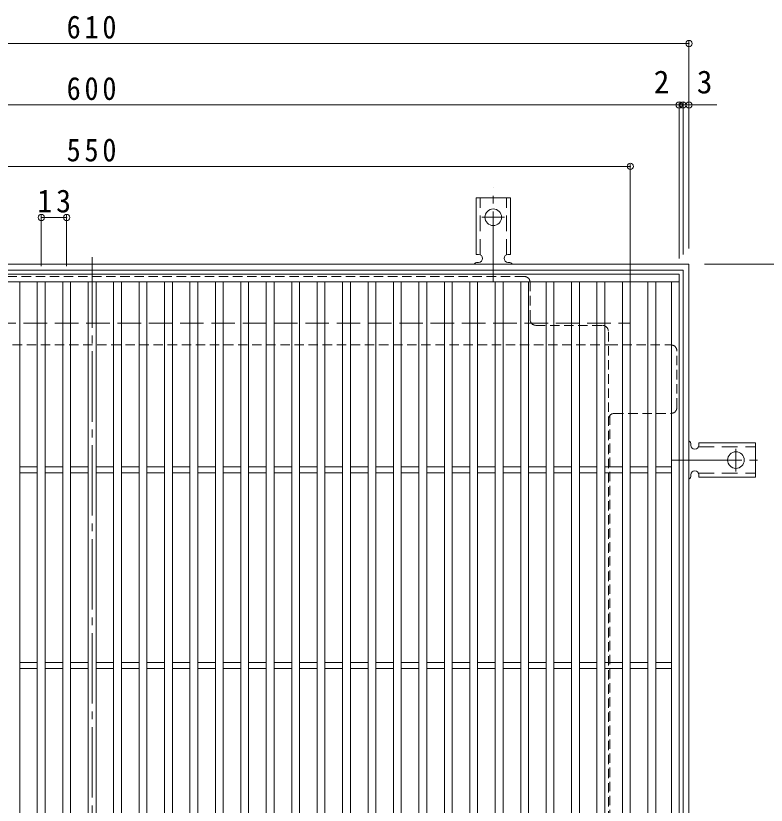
# Model space of a CAD drawing. Units: millimetres at full size, sheet at 1:4; details may follow other scales. Extents: x -925 to 1101, y -781 to 775.
# Drawn here: x -533.7 to -150.2, y 371.8 to 775.1 of the extents above; entities that cross this region are included whole.
import ezdxf
from ezdxf.enums import TextEntityAlignment as Align

# ---------------------------------------------------------------- set-up
doc = ezdxf.new("R2010")
doc.units = ezdxf.units.MM
doc.header["$LTSCALE"] = 4
doc.header["$PDMODE"] = 32
doc.header["$PDSIZE"] = 3.2
for name, pattern in [('CHAIN2', [12, 9, -1, 1, -1]), ('DASHED1', [1.8, 1.2, -0.6]), ('DASHED2', [3, 2, -1]), ('DASHED3', [4, 3, -1])]:
    doc.linetypes.add(name, pattern=pattern)
for name, color, linetype, lineweight in [('A-1_躯体', 2, 'Continuous', 9), ('A-2_仕上', 3, 'Continuous', 9), ('A-4_その他', 7, 'Continuous', 9), ('A-7_ハッチ', 2, 'Continuous', 9), ('A-A_ﾊｯﾁ-ﾜｸ', 3, 'Continuous', 9)]:
    doc.layers.add(name, color=color, linetype=linetype, lineweight=lineweight)
doc.styles.add('ＭＳ ゴシック', font='')
doc.styles.get('ＭＳ ゴシック').set_extended_font_data('MS Gothic')

msp = doc.modelspace()

# ---------------------------------------------------------------- linework, layer by layer
at = {"layer": 'A-1_躯体'}
for p, q in [((-799.713, 648.162), (-189.713, 648.162)), ((-189.713, 648.162), (-189.713, 38.162)), ((-796.713, 645.162), (-192.713, 645.162)), ((-192.713, 645.162), (-192.713, 41.162))]:
    msp.add_line(p, q, dxfattribs=at)
at = {"layer": 'A-1_躯体', "linetype": 'DASHED3'}
for p, q in [((-769.713, 618.161), (-219.713, 618.161)), ((-219.713, 618.161), (-219.713, 68.162))]:
    msp.add_line(p, q, dxfattribs=at)
at = {"layer": 'A-2_仕上'}
for p, q in [((-794.713, 639.161), (-194.713, 639.161)), ((-531.713, 47.162), (-531.713, 639.161)), ((-522.713, 47.162), (-522.713, 639.161)), ((-518.713, 47.162), (-518.713, 639.161)), ((-509.713, 47.162), (-509.713, 639.161)), ((-505.713, 47.162), (-505.713, 639.161)), ((-496.713, 47.162), (-496.713, 639.161)), ((-492.713, 47.162), (-492.713, 639.161)), ((-483.713, 47.162), (-483.713, 639.161)), ((-479.713, 47.162), (-479.713, 639.161)), ((-470.713, 47.162), (-470.713, 639.161)), ((-466.713, 47.162), (-466.713, 639.161)), ((-457.713, 47.162), (-457.713, 639.161)), ((-453.713, 47.162), (-453.713, 639.161)), ((-444.713, 47.162), (-444.713, 639.161)), ((-440.713, 47.162), (-440.713, 639.161)), ((-431.713, 47.162), (-431.713, 639.161)), ((-427.714, 47.162), (-427.714, 639.161)), ((-418.713, 47.162), (-418.713, 639.161)), ((-414.713, 47.162), (-414.713, 639.161)), ((-405.713, 47.162), (-405.713, 639.161)), ((-401.714, 47.162), (-401.714, 639.161)), ((-392.713, 47.162), (-392.713, 639.161)), ((-388.713, 47.162), (-388.713, 639.161)), ((-379.713, 47.162), (-379.713, 639.161)), ((-375.714, 47.162), (-375.714, 639.161)), ((-366.713, 48.162), (-366.713, 639.161)), ((-362.713, 52.162), (-362.713, 639.161)), ((-353.714, 61.162), (-353.714, 639.161)), ((-349.714, 65.162), (-349.714, 639.161)), ((-340.713, 74.162), (-340.713, 639.161)), ((-336.713, 78.162), (-336.713, 639.161)), ((-327.714, 87.162), (-327.714, 639.161)), ((-323.714, 91.162), (-323.714, 639.161)), ((-314.713, 100.162), (-314.713, 639.161)), ((-310.714, 104.162), (-310.714, 639.161)), ((-301.713, 113.162), (-301.713, 639.161)), ((-297.713, 117.162), (-297.713, 639.161)), ((-288.713, 126.162), (-288.713, 639.161)), ((-284.713, 130.162), (-284.713, 639.161)), ((-275.713, 139.162), (-275.713, 639.161)), ((-271.713, 639.161), (-271.713, 143.162)), ((-262.713, 639.161), (-262.713, 152.162)), ((-258.713, 639.161), (-258.713, 156.162)), ((-249.713, 639.161), (-249.713, 165.163)), ((-245.713, 639.161), (-245.713, 169.162)), ((-236.713, 178.163), (-236.713, 639.161)), ((-232.713, 182.163), (-232.713, 639.161)), ((-223.713, 191.163), (-223.713, 639.161)), ((-219.713, 195.163), (-219.713, 639.161)), ((-210.712, 204.163), (-210.712, 639.161)), ((-206.713, 208.163), (-206.713, 639.161)), ((-198.713, 216.162), (-198.713, 639.161)), ((-531.713, 544.662), (-522.713, 544.662)), ((-518.714, 544.662), (-509.713, 544.662)), ((-505.713, 544.662), (-496.713, 544.662)), ((-492.714, 544.662), (-483.713, 544.662)), ((-479.713, 544.662), (-470.713, 544.662)), ((-466.714, 544.662), (-457.713, 544.662)), ((-453.713, 544.662), (-444.713, 544.662)), ((-440.714, 544.662), (-431.713, 544.662)), ((-427.714, 544.662), (-418.713, 544.662)), ((-414.714, 544.662), (-405.713, 544.662)), ((-401.714, 544.662), (-392.713, 544.662)), ((-388.714, 544.662), (-379.713, 544.662)), ((-375.714, 544.662), (-366.713, 544.662)), ((-362.714, 544.662), (-353.714, 544.662)), ((-349.714, 544.662), (-340.713, 544.662)), ((-336.714, 544.662), (-327.714, 544.662)), ((-323.714, 544.662), (-314.713, 544.662)), ((-310.714, 544.662), (-301.713, 544.662)), ((-297.714, 544.662), (-288.713, 544.662)), ((-284.714, 544.662), (-275.713, 544.662)), ((-271.713, 544.662), (-262.713, 544.662)), ((-258.713, 544.662), (-249.713, 544.662)), ((-245.713, 544.662), (-236.713, 544.662)), ((-232.713, 544.662), (-223.713, 544.662)), ((-219.713, 544.662), (-210.712, 544.662)), ((-206.713, 544.662), (-198.713, 544.662)), ((-531.713, 541.662), (-522.713, 541.662)), ((-518.714, 541.662), (-509.713, 541.662)), ((-505.713, 541.662), (-496.713, 541.662)), ((-492.714, 541.662), (-483.713, 541.662)), ((-479.713, 541.662), (-470.713, 541.662)), ((-466.714, 541.662), (-457.713, 541.662)), ((-453.713, 541.662), (-444.713, 541.662)), ((-440.714, 541.662), (-431.713, 541.662)), ((-427.714, 541.662), (-418.713, 541.662)), ((-414.714, 541.662), (-405.713, 541.662)), ((-401.714, 541.662), (-392.713, 541.662)), ((-388.714, 541.662), (-379.713, 541.662)), ((-375.714, 541.662), (-366.713, 541.662)), ((-362.714, 541.662), (-353.714, 541.662)), ((-349.714, 541.662), (-340.713, 541.662)), ((-336.714, 541.662), (-327.714, 541.662)), ((-323.714, 541.662), (-314.713, 541.662)), ((-310.714, 541.662), (-301.713, 541.662)), ((-297.714, 541.662), (-288.713, 541.662)), ((-284.714, 541.662), (-275.713, 541.662)), ((-271.713, 541.662), (-262.713, 541.662)), ((-258.713, 541.662), (-249.713, 541.662)), ((-245.713, 541.662), (-236.713, 541.662)), ((-232.713, 541.662), (-223.713, 541.662)), ((-219.713, 541.662), (-210.712, 541.662)), ((-206.713, 541.662), (-198.713, 541.662)), ((-531.713, 444.662), (-522.713, 444.662)), ((-518.714, 444.662), (-509.713, 444.662)), ((-505.713, 444.662), (-496.713, 444.662)), ((-492.714, 444.662), (-483.713, 444.662)), ((-479.713, 444.662), (-470.713, 444.662)), ((-466.714, 444.662), (-457.713, 444.662)), ((-453.713, 444.662), (-444.713, 444.662)), ((-440.714, 444.662), (-431.713, 444.662)), ((-427.714, 444.662), (-418.713, 444.662)), ((-414.714, 444.662), (-405.713, 444.662)), ((-401.714, 444.662), (-392.713, 444.662)), ((-388.714, 444.662), (-379.713, 444.662)), ((-375.714, 444.662), (-366.713, 444.662)), ((-362.714, 444.662), (-353.714, 444.662)), ((-349.714, 444.662), (-340.713, 444.662)), ((-336.714, 444.662), (-327.714, 444.662)), ((-323.714, 444.662), (-314.713, 444.662)), ((-310.714, 444.662), (-301.713, 444.662)), ((-297.714, 444.662), (-288.713, 444.662)), ((-284.714, 444.662), (-275.713, 444.662)), ((-271.713, 444.662), (-262.713, 444.662)), ((-258.713, 444.662), (-249.713, 444.662)), ((-245.713, 444.662), (-236.713, 444.662)), ((-232.713, 444.662), (-223.713, 444.662)), ((-219.713, 444.662), (-210.712, 444.662)), ((-206.713, 444.662), (-198.713, 444.662)), ((-531.713, 441.662), (-522.713, 441.662)), ((-518.714, 441.662), (-509.713, 441.662)), ((-505.713, 441.662), (-496.713, 441.662)), ((-492.714, 441.662), (-483.713, 441.662)), ((-479.713, 441.662), (-470.713, 441.662)), ((-466.714, 441.662), (-457.713, 441.662)), ((-453.713, 441.662), (-444.713, 441.662)), ((-440.714, 441.662), (-431.713, 441.662)), ((-427.714, 441.662), (-418.713, 441.662)), ((-414.714, 441.662), (-405.713, 441.662)), ((-401.714, 441.662), (-392.713, 441.662)), ((-388.714, 441.662), (-379.713, 441.662)), ((-375.714, 441.662), (-366.713, 441.662)), ((-362.714, 441.662), (-353.714, 441.662)), ((-349.714, 441.662), (-340.713, 441.662)), ((-336.714, 441.662), (-327.714, 441.662)), ((-323.714, 441.662), (-314.713, 441.662)), ((-310.714, 441.662), (-301.713, 441.662)), ((-297.714, 441.662), (-288.713, 441.662)), ((-284.714, 441.662), (-275.713, 441.662)), ((-271.713, 441.662), (-262.713, 441.662)), ((-258.713, 441.662), (-249.713, 441.662)), ((-245.713, 441.662), (-236.713, 441.662)), ((-232.713, 441.662), (-223.713, 441.662)), ((-219.713, 441.662), (-210.712, 441.662)), ((-206.713, 441.662), (-198.713, 441.662))]:
    msp.add_line(p, q, dxfattribs=at)
msp.add_lwpolyline([(-794.713, 643.162), (-194.713, 643.162), (-194.713, 43.162), (-794.713, 43.162)], dxfattribs=at)
at = {"layer": 'A-4_その他'}
for p, q in [((-799.713, 760.939), (-189.713, 760.939)), ((-189.713, 762.139), (-189.713, 656.162)), ((-194.713, 730.751), (-194.713, 651.162)), ((-192.713, 730.751), (-192.713, 653.162)), ((-794.713, 729.551), (-194.713, 729.551)), ((-194.713, 729.551), (-192.713, 729.551)), ((-192.713, 729.551), (-175.432, 729.551)), ((-769.713, 698.162), (-219.713, 698.162)), ((-219.713, 699.362), (-219.713, 626.161)), ((-520.713, 673.267), (-520.713, 647.161)), ((-507.713, 672.067), (-520.713, 672.067)), ((-507.713, 673.267), (-507.713, 647.161)), ((-111.136, 648.162), (-181.713, 648.162))]:
    msp.add_line(p, q, dxfattribs=at)
for p in [(-189.713, 760.939), (-194.713, 729.551), (-192.713, 729.551), (-189.713, 729.551), (-219.713, 698.162), (-520.713, 672.067), (-507.713, 672.067)]:
    msp.add_point(p, dxfattribs=at)
at = {"layer": 'A-7_ハッチ', "linetype": 'CHAIN2'}
msp.add_line((-494.713, 651.759), (-494.713, 34.565), dxfattribs=at)
at = {"layer": 'A-7_ハッチ', "linetype": 'DASHED1'}
for p, q in [((-273.914, 641.966), (-715.512, 641.966)), ((-270.914, 619.966), (-270.914, 638.966)), ((-267.914, 616.966), (-233.913, 616.966)), ((-230.913, 183.963), (-230.913, 613.966)), ((-758.513, 606.966), (-230.913, 606.966)), ((-230.913, 606.966), (-198.909, 606.966)), ((-195.909, 574.965), (-195.909, 603.966)), ((-230.113, 571.009), (-230.113, 361.623)), ((-227.913, 571.965), (-198.909, 571.965))]:
    msp.add_line(p, q, dxfattribs=at)
for centre, start, end in [((-273.914, 638.966), 0, 90), ((-267.914, 619.966), 180, 270), ((-233.913, 613.966), 0, 90), ((-198.909, 603.966), 0, 90), ((-198.909, 574.965), 270, 0), ((-227.913, 568.965), 90, 180)]:
    msp.add_arc(centre, 3, start, end, dxfattribs=at)
at = {"layer": 'A-A_ﾊｯﾁ-ﾜｸ', "color": 7, "linetype": 'CHAIN2'}
for p, q in [((-289.713, 639.161), (-289.713, 687.162)), ((-283.937, 672.162), (-295.489, 672.162)), ((-165.713, 542.386), (-165.713, 553.938)), ((-198.713, 548.162), (-150.713, 548.162))]:
    msp.add_line(p, q, dxfattribs=at)
at = {"layer": 'A-A_ﾊｯﾁ-ﾜｸ'}
for p, q in [((-298.463, 653.162), (-298.463, 682.162)), ((-298.463, 682.162), (-280.963, 682.162)), ((-280.963, 653.162), (-280.963, 682.162)), ((-298.463, 653.162), (-297.213, 653.162)), ((-280.963, 653.162), (-282.213, 653.162)), ((-297.208, 649.162), (-297.721, 649.162)), ((-281.713, 649.162), (-282.213, 649.162)), ((-184.713, 556.912), (-184.713, 555.662)), ((-184.713, 556.912), (-155.713, 556.912)), ((-155.713, 556.912), (-155.713, 539.412)), ((-188.713, 555.657), (-188.713, 556.17)), ((-188.713, 540.162), (-188.713, 540.662)), ((-184.713, 539.412), (-184.713, 540.662)), ((-184.713, 539.412), (-155.713, 539.412))]:
    msp.add_line(p, q, dxfattribs=at)
at = {"layer": 'A-A_ﾊｯﾁ-ﾜｸ', "linetype": 'DASHED2'}
for p, q in [((-296.463, 653.016), (-296.463, 682.162)), ((-282.963, 653.016), (-282.963, 682.162)), ((-184.859, 554.912), (-155.713, 554.912)), ((-184.859, 541.412), (-155.713, 541.412))]:
    msp.add_line(p, q, dxfattribs=at)
at = {"layer": 'A-A_ﾊｯﾁ-ﾜｸ'}
for centre in [(-289.713, 672.162), (-165.713, 548.162)]:
    msp.add_circle(centre, 4.25, dxfattribs=at)
for centre, start, end in [((-297.213, 651.162), 270.13329, 90), ((-282.213, 651.162), 90, 270), ((-297.713, 647.162), 90.24162, 150.00072), ((-281.713, 647.162), 29.99951, 89.72403), ((-190.713, 556.162), 0.24162, 60.00072), ((-186.713, 555.662), 180.13329, 0), ((-186.713, 540.662), 0, 180), ((-190.713, 540.162), 299.99951, 359.72403)]:
    msp.add_arc(centre, 2, start, end, dxfattribs=at)

# ---------------------------------------------------------------- texts
at = {"layer": 'A-4_その他', "color": 2, "style": 'ＭＳ ゴシック'}
for s, p in [('2', (-207.72, 731.951)), ('3', (-185.712, 731.951))]:
    msp.add_text(s, height=11.73, dxfattribs=at).set_placement(p, align=Align.BOTTOM_LEFT)
at = {"layer": 'A-4_その他', "color": 2, "char_height": 11.73, "attachment_point": 7, "style": 'ＭＳ ゴシック'}
for s, insert in [('\\T1.27;\\W0.9;610', (-507.713, 763.339)), ('\\T1.27;\\W0.9;600', (-507.713, 731.951)), ('\\T1.27;\\W0.9;550', (-507.713, 700.562)), ('\\T1.27;\\W0.95;13', (-522.713, 674.467))]:
    msp.add_mtext(s, dxfattribs=dict(at, insert=insert))

doc.saveas('drawing.dxf')
